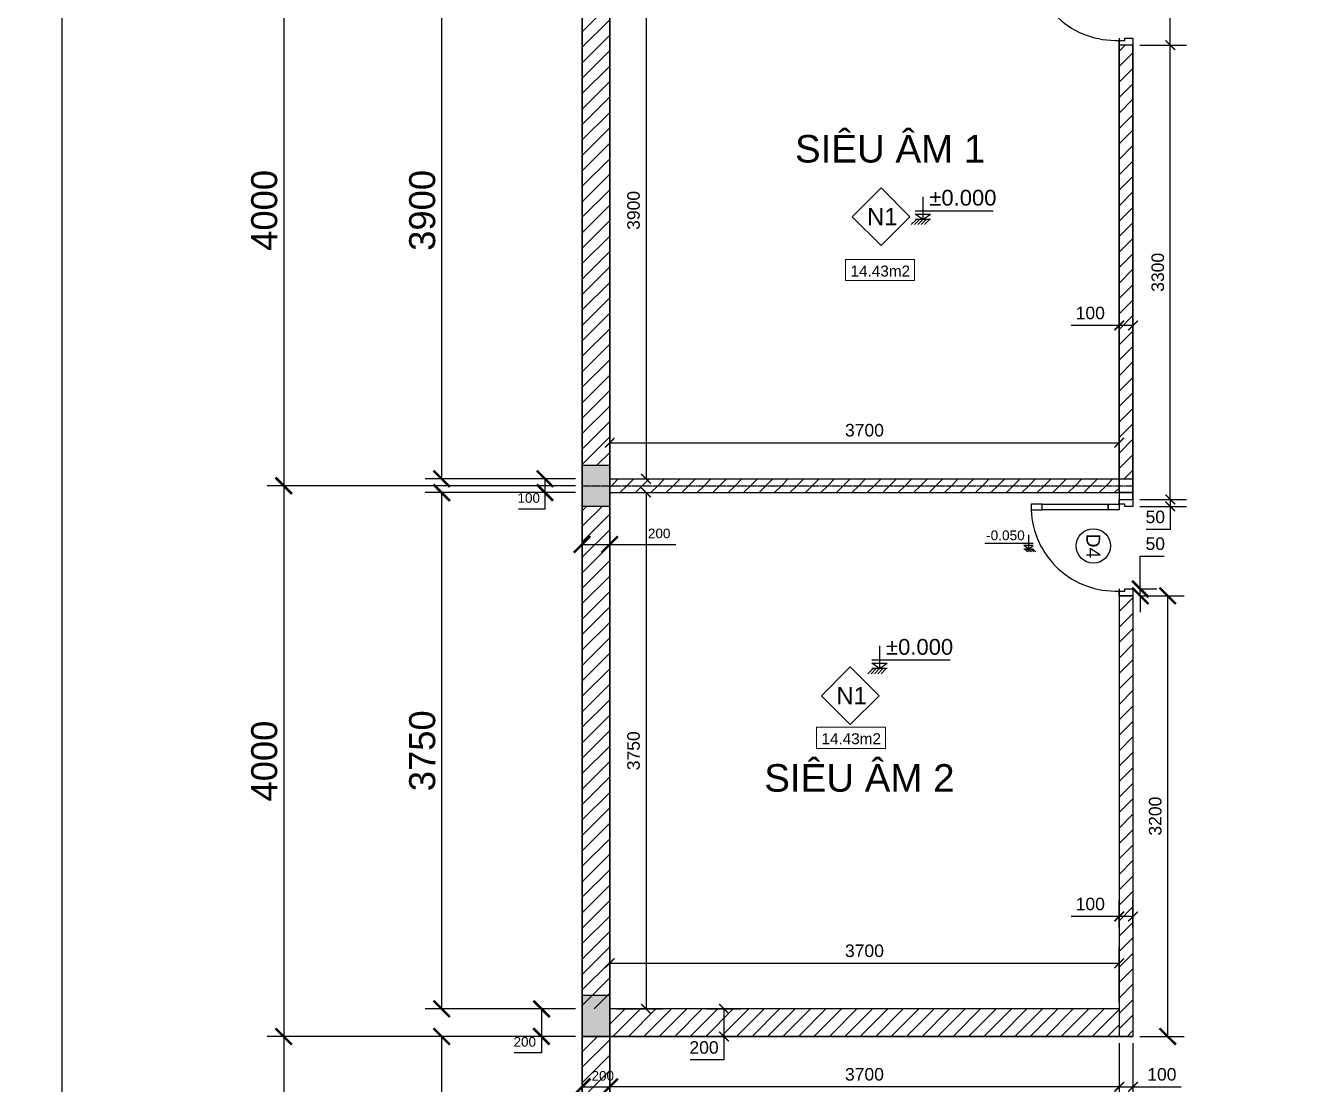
# Model space of a CAD drawing. Header units: millimetres. Extents: x -26398 to 135532, y -376633 to 43268.
# Drawn here: x 18242 to 27472, y -110749 to -103056 of the extents above; entities that cross this region are included whole.
import ezdxf
from ezdxf.enums import TextEntityAlignment as Align

# ---------------------------------------------------------------- set-up
doc = ezdxf.new("R2010")
doc.units = ezdxf.units.MM
doc.linetypes.add('ACAD_ISO02W100', pattern=[15, 12, -3])
for name, color, linetype in [('A-Door', 150, 'Continuous'), ('A5-KICHTHUOC', 251, 'Continuous'), ('cửa', 152, 'Continuous'), ('NT', 1, 'Continuous'), ('trục chia', 160, 'ACAD_ISO02W100'), ('TƯỜNG', 52, 'Continuous')]:
    doc.layers.add(name, color=color, linetype=linetype)
doc.layers.add('A6-GHICHU', color=147, linetype='Continuous', lineweight=20)
doc.styles.add('GHICHU35', font='', dxfattribs={"width": 0.9, "height": 350})
doc.styles.get("Standard").update_dxf_attribs({"font": 'arial.ttf'})
doc.styles.add('TUANH', font='')
doc.styles.get('GHICHU35').set_extended_font_data('VNI-Helve')
doc.styles.get('TUANH').set_extended_font_data('VNI-Helve-Condense', bold=True)
doc.dimstyles.new('dimmatbang', dxfattribs={"dimscale": 70, "dimtxt": 2.7, "dimasz": 1.7, "dimexe": 1.7, "dimexo": 0.7, "dimtad": 1, "dimtoh": 1, "dimdec": 1, "dimtxsty": 'Standard', "dimblk": 'ARCHTICK', "dimcen": 2.5, "dimclrd": 1, "dimclre": 256, "dimadec": 0, "dimazin": 0, "dimtfac": 1, "dimtdec": 1, "dimtmove": 0, "dimatfit": 3, "dimfxl": 1, "dimarcsym": 0})

# ---------------------------------------------------------------- blocks, each defined once
blk = doc.blocks.new('A$C7DB75F4D')
at = {"layer": 'A-Door'}
for points in [[(625, 740), (625, 660), (665, 660), (665, 740)], [(625, 180), (625, 660), (665, 660), (665, 180)], [(35, 100), (35, 60), (50, 60), (50, 50), (50, 0), (0, 0), (0, 100)], [(625, 100), (625, 180), (665, 180), (665, 100)], [(665, 100), (700, 100), (700, 0), (650, 0), (650, 50), (650, 60), (665, 60)]]:
    blk.add_lwpolyline(points, close=True, dxfattribs=at)
at = {"layer": 'NT', "color": 1}
blk.add_arc((650, 125), 615.5, 92.32782, 182.32782, dxfattribs=at)
blk = doc.blocks.new('1-cote nen')
for p, q in [((-2, 267), (-2, 0)), ((-91, 102), (828, 102)), ((-2, 0), (-91, 63)), ((-91, 63), (88, 63)), ((90, 0), (-91, 0)), ((-2, 0), (88, 63)), ((-137, -60), (-77, 0)), ((-99, -60), (-39, 0)), ((-60, -60), (0, 0)), ((-21, -60), (39, 0)), ((17, -60), (77, 0))]:
    blk.add_line(p, q)
at = {"ltscale": 50, "style": 'GHICHU35', "width": 0.9}
blk.add_attdef('%%P0.000', (75, 164), '', height=187, dxfattribs=at)
blk = doc.blocks.new('_ArchTick')
at = {"color": 0, "linetype": 'ByBlock', "const_width": 0.15}
blk.add_lwpolyline([(-0.5, -0.5), (0.5, 0.5)], dxfattribs=at)
blk = doc.blocks.new('*D3096')
at = {"lineweight": -2, "transparency": 16777216}
for p, q in [((22284.5, -110448.7), (22284.5, -110884.6)), ((22484.5, -110448.7), (22484.5, -110884.6))]:
    blk.add_line(p, q, dxfattribs=at)
at = {"color": 1, "lineweight": -2, "transparency": 16777216}
blk.add_line((22284.5, -110765.6), (22484.5, -110765.6), dxfattribs=at)
at = {"layer": 'DEFPOINTS', "color": 0, "transparency": 16777216}
for p in [(22284.5, -110399.7), (22484.5, -110399.7), (22484.5, -110765.6)]:
    blk.add_point(p, dxfattribs=at)
at = {"color": 1, "lineweight": -2, "transparency": 16777216, "xscale": 119, "yscale": 119, "zscale": 119, "rotation": 180}
blk.add_blockref('_ArchTick', (22284.5, -110765.6), dxfattribs=at)
at = {"color": 1, "lineweight": -2, "transparency": 16777216, "xscale": 119, "yscale": 119, "zscale": 119}
blk.add_blockref('_ArchTick', (22484.5, -110765.6), dxfattribs=at)
at = {"color": 0, "transparency": 16777216, "insert": (22434.5, -110686.1), "char_height": 70, "attachment_point": 5}
blk.add_mtext('200', dxfattribs=at)
blk = doc.blocks.new('*D2986')
at = {"lineweight": -2, "transparency": 16777216}
for p, q in [((22284.5, -106598.7), (22284.5, -106945.1)), ((22484.5, -106598.7), (22484.5, -106945.1))]:
    blk.add_line(p, q, dxfattribs=at)
at = {"color": 1, "lineweight": -2, "transparency": 16777216}
for p, q in [((22284.5, -106826.1), (22484.5, -106826.1)), ((22484.5, -106826.1), (22965.6, -106826.1))]:
    blk.add_line(p, q, dxfattribs=at)
at = {"layer": 'DEFPOINTS', "color": 0, "transparency": 16777216}
for p in [(22284.5, -106549.7), (22484.5, -106549.7), (22484.5, -106826.1)]:
    blk.add_point(p, dxfattribs=at)
at = {"color": 1, "lineweight": -2, "transparency": 16777216, "xscale": 119, "yscale": 119, "zscale": 119, "rotation": 180}
blk.add_blockref('_ArchTick', (22284.5, -106826.1), dxfattribs=at)
at = {"color": 1, "lineweight": -2, "transparency": 16777216, "xscale": 119, "yscale": 119, "zscale": 119}
blk.add_blockref('_ArchTick', (22484.5, -106826.1), dxfattribs=at)
at = {"color": 0, "transparency": 16777216, "insert": (22844, -106746.6), "char_height": 70, "attachment_point": 5}
blk.add_mtext('200', dxfattribs=at)
blk = doc.blocks.new('*D3010')
at = {"lineweight": -2, "transparency": 16777216}
for p, q in [((26333.5, -107199.7), (26655.6, -107199.7)), ((26333.5, -110399.7), (26655.6, -110399.7))]:
    blk.add_line(p, q, dxfattribs=at)
at = {"color": 1, "lineweight": -2, "transparency": 16777216}
blk.add_line((26536.6, -110399.7), (26536.6, -107199.7), dxfattribs=at)
at = {"layer": 'DEFPOINTS', "color": 0, "transparency": 16777216}
for p in [(26284.5, -107199.7), (26536.6, -107199.7), (26284.5, -110399.7)]:
    blk.add_point(p, dxfattribs=at)
at = {"color": 1, "lineweight": -2, "transparency": 16777216, "xscale": 119, "yscale": 119, "zscale": 119}
for p, rotation in [((26536.6, -107199.7), 90), ((26536.6, -110399.7), 270)]:
    blk.add_blockref('_ArchTick', p, dxfattribs=dict(at, rotation=rotation))
at = {"color": 0, "transparency": 16777216, "insert": (26446.3, -108799.7), "char_height": 91, "attachment_point": 5, "rotation": 90}
blk.add_mtext('3200', dxfattribs=at)
blk = doc.blocks.new('*D3113')
at = {"color": 1, "lineweight": -2, "transparency": 16777216}
for p, q in [((26337.6, -107149.7), (26337.6, -106911.7)), ((26337.6, -106911.7), (26511.4, -106911.7)), ((26337.6, -107199.7), (26337.6, -107149.7)), ((26337.6, -107199.7), (26337.6, -107318.7))]:
    blk.add_line(p, q, dxfattribs=at)
at = {"lineweight": -2, "transparency": 16777216}
for p, q in [((26333.5, -107149.7), (26456.6, -107149.7)), ((26333.5, -107199.7), (26456.6, -107199.7))]:
    blk.add_line(p, q, dxfattribs=at)
at = {"layer": 'DEFPOINTS', "color": 0, "transparency": 16777216}
for p in [(26284.5, -107149.7), (26337.6, -107149.7), (26284.5, -107199.7)]:
    blk.add_point(p, dxfattribs=at)
at = {"color": 1, "lineweight": -2, "transparency": 16777216, "xscale": 119, "yscale": 119, "zscale": 119}
for p, rotation in [((26337.6, -107149.7), 270), ((26337.6, -107199.7), 90)]:
    blk.add_blockref('_ArchTick', p, dxfattribs=dict(at, rotation=rotation))
at = {"color": 0, "transparency": 16777216, "insert": (26446.4, -106821.5), "char_height": 91, "attachment_point": 5}
blk.add_mtext('50', dxfattribs=at)
blk = doc.blocks.new('*D3114')
at = {"lineweight": -2, "transparency": 16777216}
for p, q in [((26333.5, -106499.7), (26674.1, -106499.7)), ((26333.5, -106549.7), (26674.1, -106549.7))]:
    blk.add_line(p, q, dxfattribs=at)
at = {"color": 1, "lineweight": -2, "transparency": 16777216}
for p, q in [((26555.1, -106499.7), (26555.1, -106429.7)), ((26555.1, -106499.7), (26555.1, -106549.7)), ((26555.1, -106549.7), (26555.1, -106716.9)), ((26555.1, -106716.9), (26381.3, -106716.9))]:
    blk.add_line(p, q, dxfattribs=at)
at = {"layer": 'DEFPOINTS', "color": 0, "transparency": 16777216}
for p in [(26284.5, -106499.7), (26555.1, -106499.7), (26284.5, -106549.7)]:
    blk.add_point(p, dxfattribs=at)
at = {"color": 1, "lineweight": -2, "transparency": 16777216, "xscale": 70, "yscale": 70, "zscale": 70}
for p, rotation in [((26555.1, -106499.7), 270), ((26555.1, -106549.7), 90)]:
    blk.add_blockref('_ArchTick', p, dxfattribs=dict(at, rotation=rotation))
at = {"color": 0, "transparency": 16777216, "insert": (26446.4, -106626.7), "char_height": 91, "attachment_point": 5}
blk.add_mtext('50', dxfattribs=at)
blk = doc.blocks.new('*D3115')
at = {"lineweight": -2, "transparency": 16777216}
for p, q in [((26333.5, -103199.7), (26674.1, -103199.7)), ((26333.5, -106499.7), (26674.1, -106499.7))]:
    blk.add_line(p, q, dxfattribs=at)
at = {"color": 1, "lineweight": -2, "transparency": 16777216}
blk.add_line((26555.1, -106499.7), (26555.1, -103199.7), dxfattribs=at)
at = {"layer": 'DEFPOINTS', "color": 0, "transparency": 16777216}
for p in [(26284.5, -103199.7), (26555.1, -103199.7), (26284.5, -106499.7)]:
    blk.add_point(p, dxfattribs=at)
at = {"color": 1, "lineweight": -2, "transparency": 16777216, "xscale": 70, "yscale": 70, "zscale": 70}
for p, rotation in [((26555.1, -103199.7), 90), ((26555.1, -106499.7), 270)]:
    blk.add_blockref('_ArchTick', p, dxfattribs=dict(at, rotation=rotation))
at = {"color": 0, "transparency": 16777216, "insert": (26464.9, -104849.7), "char_height": 91, "attachment_point": 5, "rotation": 90}
blk.add_mtext('3300', dxfattribs=at)
blk = doc.blocks.new('*D3116')
at = {"lineweight": -2, "transparency": 16777216}
for p, q in [((26333.5, -102499.7), (26674.1, -102499.7)), ((26333.5, -103199.7), (26674.1, -103199.7))]:
    blk.add_line(p, q, dxfattribs=at)
at = {"color": 1, "lineweight": -2, "transparency": 16777216}
blk.add_line((26555.1, -103199.7), (26555.1, -102499.7), dxfattribs=at)
at = {"layer": 'DEFPOINTS', "color": 0, "transparency": 16777216}
for p in [(26284.5, -102499.7), (26555.1, -102499.7), (26284.5, -103199.7)]:
    blk.add_point(p, dxfattribs=at)
at = {"color": 1, "lineweight": -2, "transparency": 16777216, "xscale": 70, "yscale": 70, "zscale": 70}
for p, rotation in [((26555.1, -102499.7), 90), ((26555.1, -103199.7), 270)]:
    blk.add_blockref('_ArchTick', p, dxfattribs=dict(at, rotation=rotation))
at = {"color": 0, "transparency": 16777216, "insert": (26464.9, -102849.7), "char_height": 91, "attachment_point": 5, "rotation": 90}
blk.add_mtext('700', dxfattribs=at)
blk = doc.blocks.new('*D3076')
at = {"lineweight": -2, "transparency": 16777216}
for p, q in [((26184.5, -109608.7), (26184.5, -109409.2)), ((26284.5, -109608.7), (26284.5, -109409.2))]:
    blk.add_line(p, q, dxfattribs=at)
at = {"color": 1, "lineweight": -2, "transparency": 16777216}
for p, q in [((26184.5, -109528.2), (25834.8, -109528.2)), ((26284.5, -109528.2), (26184.5, -109528.2))]:
    blk.add_line(p, q, dxfattribs=at)
at = {"layer": 'DEFPOINTS', "color": 0, "transparency": 16777216}
for p in [(26184.5, -109528.2), (26184.5, -109657.7), (26284.5, -109657.7)]:
    blk.add_point(p, dxfattribs=at)
at = {"color": 1, "lineweight": -2, "transparency": 16777216, "xscale": 70, "yscale": 70, "zscale": 70, "rotation": 180}
blk.add_blockref('_ArchTick', (26184.5, -109528.2), dxfattribs=at)
at = {"color": 1, "lineweight": -2, "transparency": 16777216, "xscale": 70, "yscale": 70, "zscale": 70}
blk.add_blockref('_ArchTick', (26284.5, -109528.2), dxfattribs=at)
at = {"color": 0, "transparency": 16777216, "insert": (25974.6, -109438), "char_height": 91, "attachment_point": 5}
blk.add_mtext('100', dxfattribs=at)
blk = doc.blocks.new('*D2982')
at = {"lineweight": -2, "transparency": 16777216}
for p, q in [((26184.5, -105469.1), (26184.5, -105116.6)), ((26284.5, -105469.1), (26284.5, -105116.6))]:
    blk.add_line(p, q, dxfattribs=at)
at = {"color": 1, "lineweight": -2, "transparency": 16777216}
for p, q in [((26184.5, -105235.6), (25834.8, -105235.6)), ((26284.5, -105235.6), (26184.5, -105235.6))]:
    blk.add_line(p, q, dxfattribs=at)
at = {"layer": 'DEFPOINTS', "color": 0, "transparency": 16777216}
for p in [(26184.5, -105235.6), (26184.5, -105518.1), (26284.5, -105518.1)]:
    blk.add_point(p, dxfattribs=at)
at = {"color": 1, "lineweight": -2, "transparency": 16777216, "xscale": 70, "yscale": 70, "zscale": 70, "rotation": 180}
blk.add_blockref('_ArchTick', (26184.5, -105235.6), dxfattribs=at)
at = {"color": 1, "lineweight": -2, "transparency": 16777216, "xscale": 70, "yscale": 70, "zscale": 70}
blk.add_blockref('_ArchTick', (26284.5, -105235.6), dxfattribs=at)
at = {"color": 0, "transparency": 16777216, "insert": (25974.6, -105145.4), "char_height": 91, "attachment_point": 5}
blk.add_mtext('100', dxfattribs=at)
blk = doc.blocks.new('*D2963')
at = {"layer": 'DEFPOINTS', "color": 0, "transparency": 16777216}
for p in [(22484.5, -102449.7), (22484.5, -106349.7), (22748.3, -106349.7)]:
    blk.add_point(p, dxfattribs=at)
at = {"layer": 'TƯỜNG', "lineweight": -2, "transparency": 16777216}
for p, q in [((22533.5, -102449.7), (22867.3, -102449.7)), ((22533.5, -106349.7), (22867.3, -106349.7))]:
    blk.add_line(p, q, dxfattribs=at)
at = {"layer": 'TƯỜNG', "color": 1, "lineweight": -2, "transparency": 16777216}
blk.add_line((22748.3, -102449.7), (22748.3, -106349.7), dxfattribs=at)
at = {"layer": 'TƯỜNG', "color": 1, "lineweight": -2, "transparency": 16777216, "xscale": 70, "yscale": 70, "zscale": 70}
for p, rotation in [((22748.3, -102449.7), 90), ((22748.3, -106349.7), 270)]:
    blk.add_blockref('_ArchTick', p, dxfattribs=dict(at, rotation=rotation))
at = {"layer": 'TƯỜNG', "color": 0, "transparency": 16777216, "insert": (22658.1, -104399.7), "char_height": 91, "attachment_point": 5, "rotation": 90}
blk.add_mtext('3900', dxfattribs=at)
blk = doc.blocks.new('*D2964')
at = {"lineweight": -2, "transparency": 16777216}
for p, q in [((22484.5, -106300.7), (22484.5, -105968)), ((26184.5, -106300.7), (26184.5, -105968))]:
    blk.add_line(p, q, dxfattribs=at)
at = {"color": 1, "lineweight": -2, "transparency": 16777216}
blk.add_line((22484.5, -106087), (26184.5, -106087), dxfattribs=at)
at = {"layer": 'DEFPOINTS', "color": 0, "transparency": 16777216}
for p in [(26184.5, -106087), (22484.5, -106349.7), (26184.5, -106349.7)]:
    blk.add_point(p, dxfattribs=at)
at = {"color": 1, "lineweight": -2, "transparency": 16777216, "xscale": 70, "yscale": 70, "zscale": 70, "rotation": 180}
blk.add_blockref('_ArchTick', (22484.5, -106087), dxfattribs=at)
at = {"color": 1, "lineweight": -2, "transparency": 16777216, "xscale": 70, "yscale": 70, "zscale": 70}
blk.add_blockref('_ArchTick', (26184.5, -106087), dxfattribs=at)
at = {"color": 0, "transparency": 16777216, "insert": (24334.5, -105996.7), "char_height": 91, "attachment_point": 5}
blk.add_mtext('3700', dxfattribs=at)
blk = doc.blocks.new('*D3056')
at = {"layer": 'DEFPOINTS', "color": 0, "transparency": 16777216}
for p in [(22484.5, -106449.7), (22484.5, -110199.7), (22748.3, -110199.7)]:
    blk.add_point(p, dxfattribs=at)
at = {"layer": 'TƯỜNG', "lineweight": -2, "transparency": 16777216}
for p, q in [((22533.5, -106449.7), (22867.3, -106449.7)), ((22533.5, -110199.7), (22867.3, -110199.7))]:
    blk.add_line(p, q, dxfattribs=at)
at = {"layer": 'TƯỜNG', "color": 1, "lineweight": -2, "transparency": 16777216}
blk.add_line((22748.3, -106449.7), (22748.3, -110199.7), dxfattribs=at)
at = {"layer": 'TƯỜNG', "color": 1, "lineweight": -2, "transparency": 16777216, "xscale": 70, "yscale": 70, "zscale": 70}
for p, rotation in [((22748.3, -106449.7), 90), ((22748.3, -110199.7), 270)]:
    blk.add_blockref('_ArchTick', p, dxfattribs=dict(at, rotation=rotation))
at = {"layer": 'TƯỜNG', "color": 0, "transparency": 16777216, "insert": (22658.1, -108324.7), "char_height": 91, "attachment_point": 5, "rotation": 90}
blk.add_mtext('3750', dxfattribs=at)
blk = doc.blocks.new('*D3057')
at = {"lineweight": -2, "transparency": 16777216}
for p, q in [((22484.5, -110150.7), (22484.5, -109749.2)), ((26184.5, -110150.7), (26184.5, -109749.2))]:
    blk.add_line(p, q, dxfattribs=at)
at = {"color": 1, "lineweight": -2, "transparency": 16777216}
blk.add_line((22484.5, -109868.2), (26184.5, -109868.2), dxfattribs=at)
at = {"layer": 'DEFPOINTS', "color": 0, "transparency": 16777216}
for p in [(26184.5, -109868.2), (22484.5, -110199.7), (26184.5, -110199.7)]:
    blk.add_point(p, dxfattribs=at)
at = {"color": 1, "lineweight": -2, "transparency": 16777216, "xscale": 70, "yscale": 70, "zscale": 70, "rotation": 180}
blk.add_blockref('_ArchTick', (22484.5, -109868.2), dxfattribs=at)
at = {"color": 1, "lineweight": -2, "transparency": 16777216, "xscale": 70, "yscale": 70, "zscale": 70}
blk.add_blockref('_ArchTick', (26184.5, -109868.2), dxfattribs=at)
at = {"color": 0, "transparency": 16777216, "insert": (24334.5, -109778), "char_height": 91, "attachment_point": 5}
blk.add_mtext('3700', dxfattribs=at)
blk = doc.blocks.new('*D2973')
at = {"lineweight": -2, "transparency": 16777216}
for p, q in [((22484.5, -110448.7), (22484.5, -110884.6)), ((26184.5, -110448.7), (26184.5, -110884.6))]:
    blk.add_line(p, q, dxfattribs=at)
at = {"color": 1, "lineweight": -2, "transparency": 16777216}
blk.add_line((26184.5, -110765.6), (22484.5, -110765.6), dxfattribs=at)
at = {"layer": 'DEFPOINTS', "color": 0, "transparency": 16777216}
for p in [(22484.5, -110399.7), (26184.5, -110399.7), (22484.5, -110765.6)]:
    blk.add_point(p, dxfattribs=at)
at = {"color": 1, "lineweight": -2, "transparency": 16777216, "xscale": 70, "yscale": 70, "zscale": 70, "rotation": 180}
blk.add_blockref('_ArchTick', (22484.5, -110765.6), dxfattribs=at)
at = {"color": 1, "lineweight": -2, "transparency": 16777216, "xscale": 70, "yscale": 70, "zscale": 70}
blk.add_blockref('_ArchTick', (26184.5, -110765.6), dxfattribs=at)
at = {"color": 0, "transparency": 16777216, "insert": (24334.5, -110675.3), "char_height": 91, "attachment_point": 5}
blk.add_mtext('3700', dxfattribs=at)
blk = doc.blocks.new('*D3184')
at = {"lineweight": -2, "transparency": 16777216}
for p, q in [((22235.5, -102449.7), (21145.5, -102449.7)), ((22235.5, -106349.7), (21145.5, -106349.7))]:
    blk.add_line(p, q, dxfattribs=at)
at = {"color": 1, "lineweight": -2, "transparency": 16777216}
blk.add_line((21264.5, -102449.7), (21264.5, -106349.7), dxfattribs=at)
at = {"layer": 'DEFPOINTS', "color": 0, "transparency": 16777216}
for p in [(22284.5, -102449.7), (21264.5, -106349.7), (22284.5, -106349.7)]:
    blk.add_point(p, dxfattribs=at)
at = {"color": 1, "lineweight": -2, "transparency": 16777216, "xscale": 119, "yscale": 119, "zscale": 119}
for p, rotation in [((21264.5, -102449.7), 90), ((21264.5, -106349.7), 270)]:
    blk.add_blockref('_ArchTick', p, dxfattribs=dict(at, rotation=rotation))
at = {"color": 0, "transparency": 16777216, "insert": (21124.2, -104399.7), "char_height": 189, "attachment_point": 5, "rotation": 90}
blk.add_mtext('3900', dxfattribs=at)
blk = doc.blocks.new('*D3185')
at = {"lineweight": -2, "transparency": 16777216}
for p, q in [((22235.5, -106349.7), (21895.5, -106349.7)), ((22235.5, -106449.7), (21895.5, -106449.7))]:
    blk.add_line(p, q, dxfattribs=at)
at = {"color": 1, "lineweight": -2, "transparency": 16777216}
for p, q in [((22014.5, -106349.7), (22014.5, -106449.7)), ((22014.5, -106449.7), (22014.5, -106568.7)), ((22014.5, -106568.7), (21822.9, -106568.7))]:
    blk.add_line(p, q, dxfattribs=at)
at = {"layer": 'DEFPOINTS', "color": 0, "transparency": 16777216}
for p in [(22284.5, -106349.7), (22014.5, -106449.7), (22284.5, -106449.7)]:
    blk.add_point(p, dxfattribs=at)
at = {"color": 1, "lineweight": -2, "transparency": 16777216, "xscale": 119, "yscale": 119, "zscale": 119}
for p, rotation in [((22014.5, -106349.7), 90), ((22014.5, -106449.7), 270)]:
    blk.add_blockref('_ArchTick', p, dxfattribs=dict(at, rotation=rotation))
at = {"color": 0, "transparency": 16777216, "insert": (21896.8, -106489.2), "char_height": 70, "attachment_point": 5}
blk.add_mtext('100', dxfattribs=at)
blk = doc.blocks.new('*D3186')
at = {"lineweight": -2, "transparency": 16777216}
for p, q in [((22235.5, -106449.7), (21145.5, -106449.7)), ((22235.5, -110199.7), (21145.5, -110199.7))]:
    blk.add_line(p, q, dxfattribs=at)
at = {"color": 1, "lineweight": -2, "transparency": 16777216}
blk.add_line((21264.5, -106449.7), (21264.5, -110199.7), dxfattribs=at)
at = {"layer": 'DEFPOINTS', "color": 0, "transparency": 16777216}
for p in [(22284.5, -106449.7), (21264.5, -110199.7), (22284.5, -110199.7)]:
    blk.add_point(p, dxfattribs=at)
at = {"color": 1, "lineweight": -2, "transparency": 16777216, "xscale": 119, "yscale": 119, "zscale": 119}
for p, rotation in [((21264.5, -106449.7), 90), ((21264.5, -110199.7), 270)]:
    blk.add_blockref('_ArchTick', p, dxfattribs=dict(at, rotation=rotation))
at = {"color": 0, "transparency": 16777216, "insert": (21124.2, -108324.7), "char_height": 189, "attachment_point": 5, "rotation": 90}
blk.add_mtext('3750', dxfattribs=at)
blk = doc.blocks.new('*D3187')
at = {"lineweight": -2, "transparency": 16777216}
for p, q in [((22235.5, -110199.7), (21870.5, -110199.7)), ((22235.5, -110399.7), (21870.5, -110399.7))]:
    blk.add_line(p, q, dxfattribs=at)
at = {"color": 1, "lineweight": -2, "transparency": 16777216}
for p, q in [((21989.5, -110199.7), (21989.5, -110399.7)), ((21989.5, -110399.7), (21989.5, -110518.7)), ((21989.5, -110518.7), (21790.1, -110518.7))]:
    blk.add_line(p, q, dxfattribs=at)
at = {"layer": 'DEFPOINTS', "color": 0, "transparency": 16777216}
for p in [(22284.5, -110199.7), (21989.5, -110399.7), (22284.5, -110399.7)]:
    blk.add_point(p, dxfattribs=at)
at = {"color": 1, "lineweight": -2, "transparency": 16777216, "xscale": 119, "yscale": 119, "zscale": 119}
for p, rotation in [((21989.5, -110199.7), 90), ((21989.5, -110399.7), 270)]:
    blk.add_blockref('_ArchTick', p, dxfattribs=dict(at, rotation=rotation))
at = {"color": 0, "transparency": 16777216, "insert": (21868, -110439.2), "char_height": 70, "attachment_point": 5}
blk.add_mtext('200', dxfattribs=at)
blk = doc.blocks.new('*D3188')
at = {"lineweight": -2, "transparency": 16777216}
for p, q in [((26184.5, -110448.7), (26184.5, -110884.6)), ((26284.5, -110448.7), (26284.5, -110884.6))]:
    blk.add_line(p, q, dxfattribs=at)
at = {"color": 1, "lineweight": -2, "transparency": 16777216}
for p, q in [((26184.5, -110765.6), (26284.5, -110765.6)), ((26284.5, -110765.6), (26634.1, -110765.6))]:
    blk.add_line(p, q, dxfattribs=at)
at = {"layer": 'DEFPOINTS', "color": 0, "transparency": 16777216}
for p in [(26184.5, -110399.7), (26284.5, -110399.7), (26284.5, -110765.6)]:
    blk.add_point(p, dxfattribs=at)
at = {"color": 1, "lineweight": -2, "transparency": 16777216, "xscale": 70, "yscale": 70, "zscale": 70, "rotation": 180}
blk.add_blockref('_ArchTick', (26184.5, -110765.6), dxfattribs=at)
at = {"color": 1, "lineweight": -2, "transparency": 16777216, "xscale": 70, "yscale": 70, "zscale": 70}
blk.add_blockref('_ArchTick', (26284.5, -110765.6), dxfattribs=at)
at = {"color": 0, "transparency": 16777216, "insert": (26494.3, -110675.4), "char_height": 91, "attachment_point": 5}
blk.add_mtext('100', dxfattribs=at)
blk = doc.blocks.new('*D3189')
at = {"lineweight": -2, "transparency": 16777216}
for p, q in [((22235.5, -110399.7), (21145.5, -110399.7)), ((22235.5, -116199.7), (21145.5, -116199.7))]:
    blk.add_line(p, q, dxfattribs=at)
at = {"color": 1, "lineweight": -2, "transparency": 16777216}
blk.add_line((21264.5, -110399.7), (21264.5, -116199.7), dxfattribs=at)
at = {"layer": 'DEFPOINTS', "color": 0, "transparency": 16777216}
for p in [(22284.5, -110399.7), (21264.5, -116199.7), (22284.5, -116199.7)]:
    blk.add_point(p, dxfattribs=at)
at = {"color": 1, "lineweight": -2, "transparency": 16777216, "xscale": 119, "yscale": 119, "zscale": 119}
for p, rotation in [((21264.5, -110399.7), 90), ((21264.5, -116199.7), 270)]:
    blk.add_blockref('_ArchTick', p, dxfattribs=dict(at, rotation=rotation))
at = {"color": 0, "transparency": 16777216, "insert": (21124.3, -113299.7), "char_height": 189, "attachment_point": 5, "rotation": 90}
blk.add_mtext('5800', dxfattribs=at)
blk = doc.blocks.new('*D3191')
at = {"lineweight": -2, "transparency": 16777216}
for p, q in [((22235.5, -76399.7), (18387.3, -76399.7)), ((22235.5, -116399.7), (18387.3, -116399.7))]:
    blk.add_line(p, q, dxfattribs=at)
at = {"color": 1, "lineweight": -2, "transparency": 16777216}
blk.add_line((18506.3, -76399.7), (18506.3, -116399.7), dxfattribs=at)
at = {"layer": 'DEFPOINTS', "color": 0, "transparency": 16777216}
for p in [(22284.5, -76399.7), (18506.3, -116399.7), (22284.5, -116399.7)]:
    blk.add_point(p, dxfattribs=at)
at = {"color": 1, "lineweight": -2, "transparency": 16777216, "xscale": 119, "yscale": 119, "zscale": 119}
for p, rotation in [((18506.3, -76399.7), 90), ((18506.3, -116399.7), 270)]:
    blk.add_blockref('_ArchTick', p, dxfattribs=dict(at, rotation=rotation))
at = {"color": 0, "transparency": 16777216, "insert": (18366, -96399.7), "char_height": 189, "attachment_point": 5, "rotation": 90}
blk.add_mtext('40000', dxfattribs=at)
blk = doc.blocks.new('*D3197')
at = {"lineweight": -2, "transparency": 16777216}
for p, q in [((22235.5, -102399.7), (19998.3, -102399.7)), ((22235.5, -106399.7), (19998.3, -106399.7))]:
    blk.add_line(p, q, dxfattribs=at)
at = {"color": 1, "lineweight": -2, "transparency": 16777216}
blk.add_line((20117.3, -102399.7), (20117.3, -106399.7), dxfattribs=at)
at = {"layer": 'DEFPOINTS', "color": 0, "transparency": 16777216}
for p in [(22284.5, -102399.7), (20117.3, -106399.7), (22284.5, -106399.7)]:
    blk.add_point(p, dxfattribs=at)
at = {"color": 1, "lineweight": -2, "transparency": 16777216, "xscale": 119, "yscale": 119, "zscale": 119}
for p, rotation in [((20117.3, -102399.7), 90), ((20117.3, -106399.7), 270)]:
    blk.add_blockref('_ArchTick', p, dxfattribs=dict(at, rotation=rotation))
at = {"color": 0, "transparency": 16777216, "insert": (19977, -104399.7), "char_height": 189, "attachment_point": 5, "rotation": 90}
blk.add_mtext('4000', dxfattribs=at)
blk = doc.blocks.new('*D3198')
at = {"lineweight": -2, "transparency": 16777216}
for p, q in [((22235.5, -106399.7), (19998.3, -106399.7)), ((22235.5, -110399.7), (19998.3, -110399.7))]:
    blk.add_line(p, q, dxfattribs=at)
at = {"color": 1, "lineweight": -2, "transparency": 16777216}
blk.add_line((20117.3, -106399.7), (20117.3, -110399.7), dxfattribs=at)
at = {"layer": 'DEFPOINTS', "color": 0, "transparency": 16777216}
for p in [(22284.5, -106399.7), (20117.3, -110399.7), (22284.5, -110399.7)]:
    blk.add_point(p, dxfattribs=at)
at = {"color": 1, "lineweight": -2, "transparency": 16777216, "xscale": 119, "yscale": 119, "zscale": 119}
for p, rotation in [((20117.3, -106399.7), 90), ((20117.3, -110399.7), 270)]:
    blk.add_blockref('_ArchTick', p, dxfattribs=dict(at, rotation=rotation))
at = {"color": 0, "transparency": 16777216, "insert": (19977, -108399.7), "char_height": 189, "attachment_point": 5, "rotation": 90}
blk.add_mtext('4000', dxfattribs=at)
blk = doc.blocks.new('*D3199')
at = {"lineweight": -2, "transparency": 16777216}
for p, q in [((22235.5, -110399.7), (19998.3, -110399.7)), ((22235.5, -112399.7), (19998.3, -112399.7))]:
    blk.add_line(p, q, dxfattribs=at)
at = {"color": 1, "lineweight": -2, "transparency": 16777216}
blk.add_line((20117.3, -110399.7), (20117.3, -112399.7), dxfattribs=at)
at = {"layer": 'DEFPOINTS', "color": 0, "transparency": 16777216}
for p in [(22284.5, -110399.7), (20117.3, -112399.7), (22284.5, -112399.7)]:
    blk.add_point(p, dxfattribs=at)
at = {"color": 1, "lineweight": -2, "transparency": 16777216, "xscale": 119, "yscale": 119, "zscale": 119}
for p, rotation in [((20117.3, -110399.7), 90), ((20117.3, -112399.7), 270)]:
    blk.add_blockref('_ArchTick', p, dxfattribs=dict(at, rotation=rotation))
at = {"color": 0, "transparency": 16777216, "insert": (19977, -111399.7), "char_height": 189, "attachment_point": 5, "rotation": 90}
blk.add_mtext('2000', dxfattribs=at)
blk = doc.blocks.new('*D3231')
at = {"lineweight": -2, "transparency": 16777216}
for p, q in [((23187.3, -110199.7), (23433.6, -110199.7)), ((23187.3, -110399.7), (23433.6, -110399.7))]:
    blk.add_line(p, q, dxfattribs=at)
at = {"color": 1, "lineweight": -2, "transparency": 16777216}
for p, q in [((23314.6, -110199.7), (23314.6, -110399.7)), ((23314.6, -110399.7), (23314.6, -110570.4)), ((23314.6, -110570.4), (23068.5, -110570.4))]:
    blk.add_line(p, q, dxfattribs=at)
at = {"layer": 'DEFPOINTS', "color": 0, "transparency": 16777216}
for p in [(23138.3, -110199.7), (23138.3, -110399.7), (23314.6, -110399.7)]:
    blk.add_point(p, dxfattribs=at)
at = {"color": 1, "lineweight": -2, "transparency": 16777216, "xscale": 70, "yscale": 70, "zscale": 70}
for p, rotation in [((23314.6, -110199.7), 90), ((23314.6, -110399.7), 270)]:
    blk.add_blockref('_ArchTick', p, dxfattribs=dict(at, rotation=rotation))
at = {"color": 0, "transparency": 16777216, "insert": (23169.7, -110480.2), "char_height": 91, "attachment_point": 5}
blk.add_mtext('200', dxfattribs=at)

msp = doc.modelspace()

# ---------------------------------------------------------------- hatches: boundary and pattern name
h = msp.add_hatch(color=1)
h.dxf.hatch_style = 1
h.paths.add_polyline_path([(22284.47, -106249.71), (22284.47, -106549.71), (22484.47, -106549.71), (22484.47, -106249.71)])
h = msp.add_hatch()
h.set_pattern_fill('ANSI31', color=256, scale=25)
h.set_pattern_definition([(45, (7e-12, -59411.64), (-56.1266, 56.1266), [])])
h.paths.add_polyline_path([(26184.47, -110399.71), (26284.47, -110399.71), (26284.47, -107199.71), (26184.47, -107199.71)])
h.paths.add_polyline_path([(25841.95, -109532.63), (26099.55, -109532.63), (26099.55, -109345.11), (25841.95, -109345.11)], flags=9)
h = msp.add_hatch(color=1)
h.dxf.hatch_style = 1
h.paths.add_polyline_path([(22484.47, -110399.71), (22484.47, -110099.71), (22284.47, -110099.71), (22284.47, -110399.71)])
at = {"layer": 'TƯỜNG'}
h = msp.add_hatch(dxfattribs=at)
h.set_pattern_fill('ANSI31', color=256, scale=25)
h.paths.add_polyline_path([(22484.47, -110399.71), (22284.47, -110399.71), (22284.47, -112303.46), (22484.47, -112303.46)])
h.paths.add_polyline_path([(26184.47, -110199.71), (22484.47, -110199.71), (22484.47, -110399.71), (26184.47, -110399.71)])
h.paths.add_polyline_path([(22484.47, -108399.71), (22484.47, -106549.71), (22284.47, -106549.71), (22284.47, -110199.71), (22484.47, -110199.71)])
h.paths.add_polyline_path([(22484.47, -112603.46), (22284.47, -112603.46), (22284.47, -114399.71), (22484.47, -114399.71)])
h.paths.add_polyline_path([(22484.47, -114399.71), (22284.47, -114399.71), (22284.47, -116199.71), (22484.47, -116199.71)])
h.paths.add_polyline_path([(22484.47, -102549.71), (22284.47, -102549.71), (22284.47, -106249.71), (22484.47, -106249.71)])
h.paths.add_polyline_path([(22484.47, -96549.71), (22284.47, -96549.71), (22284.47, -102249.71), (22484.47, -102249.71)])
h.paths.add_polyline_path([(22484.47, -93549.71), (22284.47, -93549.71), (22284.47, -96249.71), (22431.63, -96249.71), (22484.47, -96196.86)])
h.paths.add_polyline_path([(22484.47, -90549.71), (22294.46, -90549.71), (22284.47, -90559.7), (22284.47, -93249.71), (22484.47, -93249.71)])
h.paths.add_polyline_path([(22484.47, -84599.71), (22284.47, -84599.71), (22284.47, -90249.71), (22482.21, -90249.71), (22484.47, -90247.45)])
h.paths.add_polyline_path([(22484.47, -81393.43), (22484.47, -76399.71), (22284.47, -76399.71), (22284.47, -84399.71), (22484.47, -84399.71), (22484.47, -82449.71)])
h = msp.add_hatch(dxfattribs=at)
h.set_pattern_fill('ANSI31', color=256, scale=25)
h.paths.add_polyline_path([(26284.47, -103199.71), (26184.47, -103199.71), (26184.47, -106349.71), (26284.47, -106349.71)])
h.paths.add_polyline_path([(26101.79, -105240.03), (26359.39, -105240.03), (26359.39, -105052.51), (26101.79, -105052.51)], flags=9)

# ---------------------------------------------------------------- linework, layer by layer
at = {"linetype": 'Continuous'}
msp.add_line((22484.47, -106411.91), (22496.67, -106399.71), dxfattribs=at)
for p, q in [((26184.47, -107199.71), (26284.47, -107199.71)), ((26284.47, -107199.71), (26184.47, -107199.71))]:
    msp.add_line(p, q)
for points in [[(22484.47, -106549.71), (22284.47, -106549.71), (22284.47, -106249.71), (22484.47, -106249.71)], [(26184.47, -106449.71), (26184.47, -106499.71), (26284.47, -106499.71), (26284.47, -106449.71)], [(22284.47, -110099.71), (22484.47, -110099.71), (22484.47, -110399.71), (22284.47, -110399.71)]]:
    msp.add_lwpolyline(points, close=True)
msp.add_circle((25996.46, -106836.97), 125.19)
at = {"layer": 'A6-GHICHU', "ltscale": 0.5}
for points in [[(24454.93, -104655.78), (24665.08, -104445.62), (24454.93, -104235.47), (24244.77, -104445.62)], [(24197.83, -104755.65), (24698.89, -104755.65), (24698.89, -104910.16), (24197.83, -104910.16)], [(24231.9, -108134.83), (24442.06, -107924.68), (24231.9, -107714.52), (24021.75, -107924.68)], [(23986.41, -108152.6), (24487.47, -108152.6), (24487.47, -108307.1), (23986.41, -108307.1)]]:
    msp.add_lwpolyline(points, close=True, dxfattribs=at)
at = {"layer": 'trục chia'}
for p, q in [((22284.47, -106399.71), (26284.47, -106399.71)), ((22284.47, -110399.71), (26284.47, -110399.71))]:
    msp.add_line(p, q, dxfattribs=at)
at = {"layer": 'TƯỜNG'}
for p, q in [((22284.47, -76399.71), (22284.47, -114399.71)), ((22484.47, -76399.71), (22484.47, -114399.71)), ((22284.47, -110399.71), (22284.47, -84399.71)), ((22484.47, -110199.71), (22484.47, -84599.71)), ((26184.47, -103149.71), (26184.47, -106549.71)), ((26284.47, -103149.71), (26284.47, -106549.71)), ((26184.47, -106449.71), (26184.47, -103199.71)), ((26284.47, -106449.71), (26284.47, -103199.71)), ((22484.47, -106349.71), (26284.47, -106349.71)), ((22496.67, -106399.71), (22546.67, -106349.71)), ((22558.92, -106449.71), (22608.92, -106399.71)), ((22608.92, -106399.71), (22658.92, -106349.71)), ((22671.18, -106449.71), (22721.18, -106399.71)), ((22721.18, -106399.71), (22771.18, -106349.71)), ((22783.43, -106449.71), (22833.43, -106399.71)), ((22833.43, -106399.71), (22883.43, -106349.71)), ((22895.68, -106449.71), (22945.68, -106399.71)), ((22945.68, -106399.71), (22995.68, -106349.71)), ((23007.94, -106449.71), (23057.94, -106399.71)), ((23057.94, -106399.71), (23107.94, -106349.71)), ((23120.19, -106449.71), (23170.19, -106399.71)), ((23170.19, -106399.71), (23220.19, -106349.71)), ((23232.44, -106449.71), (23282.44, -106399.71)), ((23282.44, -106399.71), (23332.44, -106349.71)), ((23344.7, -106449.71), (23394.7, -106399.71)), ((23394.7, -106399.71), (23444.7, -106349.71)), ((23456.95, -106449.71), (23506.95, -106399.71)), ((23506.95, -106399.71), (23556.95, -106349.71)), ((23569.2, -106449.71), (23619.2, -106399.71)), ((23619.2, -106399.71), (23669.2, -106349.71)), ((23681.45, -106449.71), (23731.45, -106399.71)), ((23731.45, -106399.71), (23781.45, -106349.71)), ((23793.71, -106449.71), (23843.71, -106399.71)), ((23843.71, -106399.71), (23893.71, -106349.71)), ((23905.96, -106449.71), (23955.96, -106399.71)), ((23955.96, -106399.71), (24005.96, -106349.71)), ((24018.21, -106449.71), (24068.21, -106399.71)), ((24068.21, -106399.71), (24118.21, -106349.71)), ((24130.47, -106449.71), (24180.47, -106399.71)), ((24180.47, -106399.71), (24230.47, -106349.71)), ((24242.72, -106449.71), (24292.72, -106399.71)), ((24292.72, -106399.71), (24342.72, -106349.71)), ((24354.97, -106449.71), (24404.97, -106399.71)), ((24404.97, -106399.71), (24454.97, -106349.71)), ((24467.23, -106449.71), (24517.23, -106399.71)), ((24517.23, -106399.71), (24567.23, -106349.71)), ((24579.48, -106449.71), (24629.48, -106399.71)), ((24629.48, -106399.71), (24679.48, -106349.71)), ((24691.73, -106449.71), (24741.73, -106399.71)), ((24741.73, -106399.71), (24791.73, -106349.71)), ((24803.99, -106449.71), (24853.99, -106399.71)), ((24853.99, -106399.71), (24903.99, -106349.71)), ((24916.24, -106449.71), (24966.24, -106399.71)), ((24966.24, -106399.71), (25016.24, -106349.71)), ((25028.49, -106449.71), (25078.49, -106399.71)), ((25078.49, -106399.71), (25128.49, -106349.71)), ((25140.75, -106449.71), (25190.75, -106399.71)), ((25190.75, -106399.71), (25240.75, -106349.71)), ((25253, -106449.71), (25303, -106399.71)), ((25303, -106399.71), (25353, -106349.71)), ((25365.25, -106449.71), (25415.25, -106399.71)), ((25415.25, -106399.71), (25465.25, -106349.71)), ((25477.51, -106449.71), (25527.51, -106399.71)), ((25527.51, -106399.71), (25577.51, -106349.71)), ((25589.76, -106449.71), (25639.76, -106399.71)), ((25639.76, -106399.71), (25689.76, -106349.71)), ((25702.01, -106449.71), (25752.01, -106399.71)), ((25752.01, -106399.71), (25802.01, -106349.71)), ((25814.27, -106449.71), (25864.27, -106399.71)), ((25864.27, -106399.71), (25914.27, -106349.71)), ((25926.52, -106449.71), (25976.52, -106399.71)), ((25976.52, -106399.71), (26026.52, -106349.71)), ((26038.77, -106449.71), (26088.77, -106399.71)), ((26088.77, -106399.71), (26138.77, -106349.71)), ((26151.03, -106449.71), (26184.47, -106416.26)), ((22484.47, -106449.71), (26284.47, -106449.71)), ((26184.47, -107149.71), (26184.47, -110399.71)), ((26284.47, -107149.71), (26284.47, -110399.71)), ((22284.47, -114399.71), (22284.47, -108399.71)), ((22484.47, -114399.71), (22484.47, -108399.71)), ((26184.47, -110199.71), (22484.47, -110199.71)), ((26284.47, -110399.71), (22284.47, -110399.71))]:
    msp.add_line(p, q, dxfattribs=at)
msp.add_lwpolyline([(32284.47, -76399.71), (32284.47, -114399.71), (22284.47, -114399.71), (22284.47, -76399.71), (23818.5, -76399.71)], dxfattribs=at)

# ---------------------------------------------------------------- block references
at = {"layer": 'A5-KICHTHUOC', "ltscale": 0.5}
ref = msp.add_blockref('1-cote nen', (24759.2, -104466.14), dxfattribs=dict(at, xscale=0.61735318627815, yscale=0.61735318627815, zscale=0.61735318627815))
ref.add_attrib('%%P0.000', '%%P0.000', (24805.8, -104364.92), dxfattribs={"layer": '0', "color": 4, "ltscale": 50, "height": 114.325})
ref = msp.add_blockref('1-cote nen', (25525.7, -106858.06), dxfattribs=dict(at, xscale=-0.3822541714018616, yscale=0.3822541714018616, zscale=0.3822541714018616))
ref.add_attrib('%%P0.000', '-0.050', (25218.04, -106795.39), dxfattribs={"layer": '0', "color": 4, "ltscale": 50, "height": 70.788})
ref = msp.add_blockref('1-cote nen', (24444.87, -107728.36), dxfattribs=dict(at, xscale=0.61735318627815, yscale=0.61735318627815, zscale=0.61735318627815))
ref.add_attrib('%%P0.000', '%%P0.000', (24491.46, -107627.15), dxfattribs={"layer": '0', "color": 4, "ltscale": 50, "height": 114.325})
at = {"layer": 'cửa', "rotation": 90.00000000000001}
for p in [(26284.47, -103199.71), (26284.47, -107199.71)]:
    msp.add_blockref('A$C7DB75F4D', p, dxfattribs=at)

# ---------------------------------------------------------------- texts
for s, p in [('SIÊU ÂM 1', (24521.06, -103952.13)), ('SIÊU ÂM 2', (24298.04, -108521.95))]:
    msp.add_text(s, height=200).set_placement(p, align=Align.MIDDLE_CENTER)
at = {"layer": 'A6-GHICHU', "ltscale": 0.5, "attachment_point": 5, "style": 'TUANH'}
for s, insert, char_height in [('{\\fArial|b0|i0|c0|p34;N1}', (24464.27, -104445.38), 123.835), ('{\\fArial|b0|i0|c163|p34;14.43\\fArial|b0|i0|c0|p34;m2}', (24449.72, -104840.9), 79.5593), ('{\\fArial|b0|i0|c0|p34;N1}', (24241.24, -107924.43), 123.835), ('{\\fArial|b0|i0|c163|p34;14.43\\fArial|b0|i0|c0|p34;m2}', (24238.3, -108237.85), 79.5593)]:
    msp.add_mtext(s, dxfattribs=dict(at, insert=insert, char_height=char_height))
at = {"layer": 'TƯỜNG'}
msp.add_text('D4', height=100.154, rotation=270, dxfattribs=at).set_placement((25996.46, -106836.97), align=Align.MIDDLE_CENTER)

# ---------------------------------------------------------------- dimensions: what is measured, and where the dimension line sits
for base, p1, p2, picture, middle in [((18506.26, -116399.71), (22284.47, -76399.71), (22284.47, -116399.71), '*D3191', (18366.01, -96399.71)), ((20117.27, -106399.71), (22284.47, -102399.71), (22284.47, -106399.71), '*D3197', (19977.02, -104399.71)), ((21264.55, -106349.71), (22284.47, -102449.71), (22284.47, -106349.71), '*D3184', (21124.24, -104399.71)), ((20117.27, -110399.71), (22284.47, -106399.71), (22284.47, -110399.71), '*D3198', (19977.02, -108399.71)), ((21264.55, -110199.71), (22284.47, -106449.71), (22284.47, -110199.71), '*D3186', (21124.24, -108324.71)), ((20117.27, -112399.71), (22284.47, -110399.71), (22284.47, -112399.71), '*D3199', (19977.02, -111399.71)), ((21264.55, -116199.71), (22284.47, -110399.71), (22284.47, -116199.71), '*D3189', (21124.3, -113299.71))]:
    dim = msp.add_linear_dim(base=base, p1=p1, p2=p2, angle=90, dimstyle='dimmatbang')
    dim.commit()
    dim.dimension.update_dxf_attribs({"geometry": picture, "text_midpoint": middle})
for base, p1, p2, override, picture, middle in [((26555.14, -102499.71), (26284.47, -103199.71), (26284.47, -102499.71), {"dimtxt": 1.3, "dimasz": 1}, '*D3116', (26464.93, -102849.71)), ((26555.14, -103199.71), (26284.47, -106499.71), (26284.47, -103199.71), {"dimtxt": 1.3, "dimasz": 1}, '*D3115', (26464.9, -104849.71)), ((22014.47, -106449.71), (22284.47, -106349.71), (22284.47, -106449.71), {"dimtxt": 1}, '*D3185', (21896.81, -106489.22)), ((26536.58, -107199.71), (26284.47, -110399.71), (26284.47, -107199.71), {"dimtxt": 1.3}, '*D3010', (26446.34, -108799.71)), ((21989.51, -110399.71), (22284.47, -110199.71), (22284.47, -110399.71), {"dimtxt": 1}, '*D3187', (21867.95, -110439.22))]:
    dim = msp.add_linear_dim(base=base, p1=p1, p2=p2, angle=90, dimstyle='dimmatbang', override=override)
    dim.commit()
    dim.dimension.update_dxf_attribs({"geometry": picture, "text_midpoint": middle})
for base, p1, p2, picture, middle in [((26184.47, -105235.64), (26284.47, -105518.08), (26184.47, -105518.08), '*D2982', (25974.63, -105145.43)), ((26184.47, -106086.98), (22484.47, -106349.71), (26184.47, -106349.71), '*D2964', (24334.47, -105996.74)), ((26184.47, -109528.25), (26284.47, -109657.7), (26184.47, -109657.7), '*D3076', (25974.63, -109438.03)), ((26184.47, -109868.22), (22484.47, -110199.71), (26184.47, -110199.71), '*D3057', (24334.47, -109777.97)), ((22484.47, -110765.58), (26184.47, -110399.71), (22484.47, -110399.71), '*D2973', (24334.47, -110675.34)), ((26284.47, -110765.58), (26184.47, -110399.71), (26284.47, -110399.71), '*D3188', (26494.31, -110675.37))]:
    dim = msp.add_linear_dim(base=base, p1=p1, p2=p2, dimstyle='dimmatbang', override={"dimtxt": 1.3, "dimasz": 1})
    dim.commit()
    dim.dimension.update_dxf_attribs({"geometry": picture, "text_midpoint": middle})
for base, p1, p2, override, picture, middle in [((26555.14, -106499.71), (26284.47, -106549.71), (26284.47, -106499.71), {"dimtxt": 1.3, "dimasz": 1}, '*D3114', (26446.37, -106716.91)), ((26337.6, -107149.71), (26284.47, -107199.71), (26284.47, -107149.71), {"dimtxt": 1.3}, '*D3113', (26446.37, -106911.71)), ((23314.56, -110399.71), (23138.26, -110199.71), (23138.26, -110399.71), {"dimtxt": 1.3, "dimasz": 1}, '*D3231', (23169.66, -110570.38))]:
    dim = msp.add_linear_dim(base=base, p1=p1, p2=p2, angle=90, dimstyle='dimmatbang', override=override)
    dim.commit()
    dim.dimension.update_dxf_attribs({"geometry": picture, "text_midpoint": middle, "dimtype": 160})
for base, p1, p2, picture, middle in [((22484.47, -106826.06), (22284.47, -106549.71), (22484.47, -106549.71), '*D2986', (22844.03, -106826.06)), ((22484.47, -110765.58), (22284.47, -110399.71), (22484.47, -110399.71), '*D3096', (22434.47, -110765.58))]:
    dim = msp.add_linear_dim(base=base, p1=p1, p2=p2, dimstyle='dimmatbang', override={"dimtxt": 1})
    dim.commit()
    dim.dimension.update_dxf_attribs({"geometry": picture, "text_midpoint": middle, "dimtype": 160})
for base, p1, p2, picture, middle in [((22748.31, -106349.71), (22484.47, -102449.71), (22484.47, -106349.71), '*D2963', (22658.06, -104399.71)), ((22748.31, -110199.71), (22484.47, -106449.71), (22484.47, -110199.71), '*D3056', (22658.06, -108324.71))]:
    dim = msp.add_linear_dim(base=base, p1=p1, p2=p2, angle=90, dimstyle='dimmatbang', override={"dimtxt": 1.3, "dimasz": 1}, dxfattribs=at)
    dim.commit()
    dim.dimension.update_dxf_attribs({"geometry": picture, "text_midpoint": middle})

doc.saveas('drawing.dxf')
